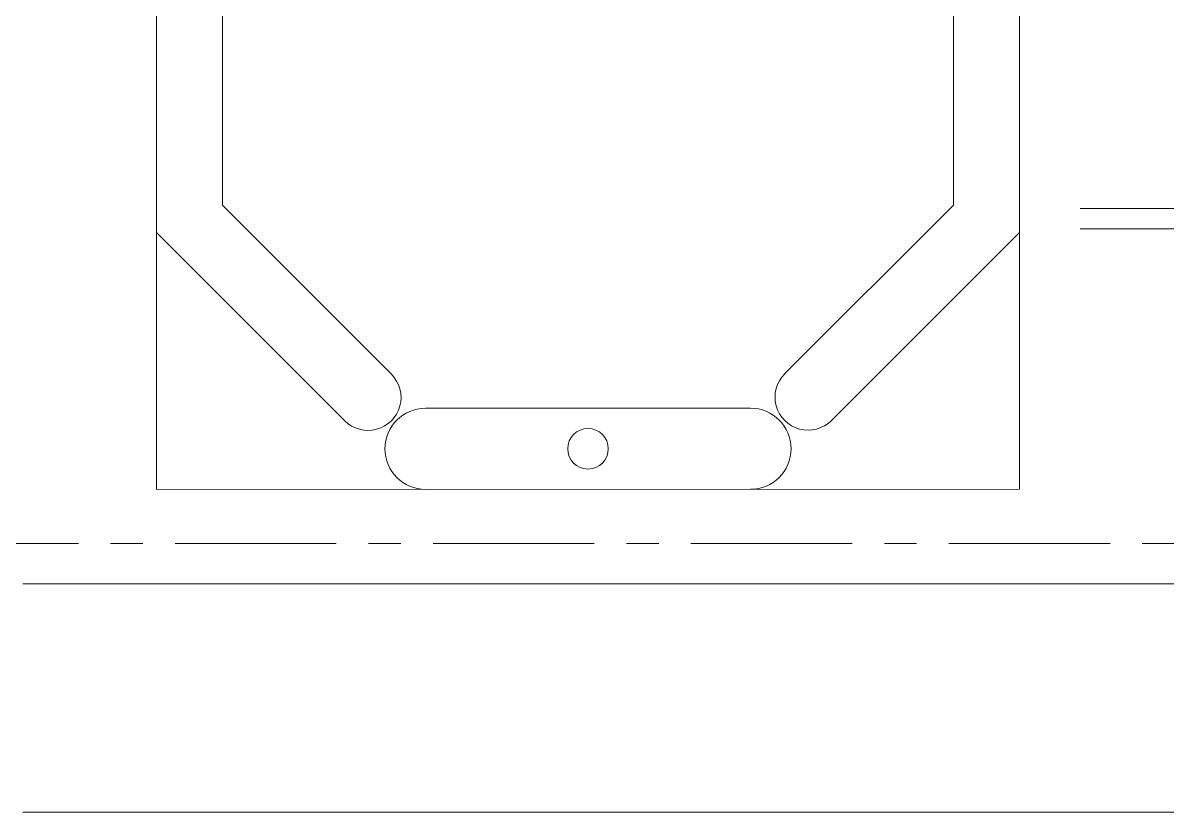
# Model space of a CAD drawing. Header units: millimetres. Extents: x 26027 to 581921, y 7230 to 233891.
# Drawn here: x 513387 to 514514, y 185830 to 186608 of the extents above; entities that cross this region are included whole.
import ezdxf

# ---------------------------------------------------------------- set-up
doc = ezdxf.new("R2010")
doc.units = ezdxf.units.MM
doc.header["$LTSCALE"] = 5
doc.linetypes.add('CENTER', pattern=[50.8, 31.75, -6.35, 6.35, -6.35])
doc.layers.get('0').update_dxf_attribs({"color": 252})
doc.layers.add('axes', color=252, linetype='Continuous')
for name, color, linetype, lineweight in [('Medical Equipment and Furniture', 252, 'Continuous', 0), ('Medical Equipment and Furniture1', 252, 'Continuous', 5), ('Walls', 252, 'Continuous', 5)]:
    doc.layers.add(name, color=color, linetype=linetype, lineweight=lineweight)

# ---------------------------------------------------------------- blocks, each defined once
blk = doc.blocks.new('*X170')
at = {"color": 0}
for p, q in [((5, 3), (5, 3)), ((5, 3), (5, 3)), ((5, 3), (5, 3)), ((5, 3), (5, 3)), ((5, 3), (5, 3)), ((5, 3), (5, 3)), ((5, 3), (5, 3)), ((5, 3), (5, 3)), ((5, 3), (5, 3)), ((5, 3), (5, 3)), ((5, 3), (5, 3)), ((5, 3), (5, 3)), ((5, 3), (5, 3)), ((5, 3), (5, 3)), ((5, 3), (5, 3)), ((5, 3), (5, 3)), ((5, 3), (5, 3)), ((5, 3), (5, 3)), ((5, 3), (5, 3)), ((5, 3), (5, 3)), ((5, 3), (5, 3)), ((5, 3), (5, 3)), ((5, 3), (5, 3)), ((5, 3), (5, 3)), ((5, 3), (5, 3)), ((5, 3), (5, 3)), ((5, 3), (5, 3)), ((5, 3), (5, 3)), ((5, 3), (5, 3)), ((5, 3), (5, 3)), ((5, 3), (5, 3)), ((5, 3), (5, 3)), ((5, 3), (5, 3)), ((5, 3), (5, 3)), ((5, 3), (5, 3)), ((5, 3), (5, 3)), ((5, 3), (5, 3)), ((5, 3), (5, 3)), ((5, 3), (5, 3)), ((5, 3), (5, 3)), ((5, 3), (5, 3)), ((5, 3), (5, 3)), ((5, 3), (5, 3)), ((5, 3), (5, 3)), ((5, 3), (5, 3)), ((5, 3), (5, 3)), ((5, 3), (5, 3)), ((5, 3), (5, 3)), ((5, 3), (5, 3)), ((5, 3), (5, 3)), ((5, 3), (5, 3)), ((5, 3), (5, 3)), ((5, 3), (5, 3)), ((5, 3), (5, 3)), ((5, 3), (5, 3)), ((5, 3), (5, 3)), ((5, 3), (5, 3)), ((5, 3), (5, 3)), ((5, 3), (5, 3)), ((5, 3), (5, 3)), ((5, 3), (5, 3)), ((5, 3), (5, 3)), ((5, 3), (5, 3)), ((5, 3), (5, 3)), ((5, 3), (5, 3)), ((5, 3), (5, 3)), ((6, 3), (5, 3)), ((5, 3), (5, 3)), ((6, 3), (5, 3)), ((5, 3), (5, 3)), ((6, 3), (5, 3)), ((5, 3), (5, 3)), ((6, 3), (5, 3)), ((5, 3), (5, 3)), ((5, 3), (5, 3)), ((5, 3), (5, 3)), ((5, 3), (5, 3)), ((5, 3), (5, 3)), ((5, 3), (5, 3)), ((5, 3), (5, 3)), ((5, 3), (5, 3)), ((5, 3), (5, 3)), ((5, 3), (5, 3)), ((5, 3), (5, 3)), ((5, 3), (5, 3)), ((5, 3), (5, 3)), ((5, 3), (5, 3)), ((5, 3), (5, 3)), ((5, 3), (5, 3)), ((5, 3), (5, 3)), ((5, 3), (5, 3)), ((5, 3), (5, 3)), ((5, 3), (5, 3)), ((5, 3), (5, 3)), ((5, 3), (5, 3)), ((5, 3), (5, 3)), ((6, 3), (6, 3)), ((6, 3), (6, 3)), ((6, 3), (6, 3)), ((6, 3), (6, 3)), ((6, 3), (6, 3)), ((6, 3), (6, 3)), ((6, 3), (6, 3)), ((6, 3), (6, 3)), ((6, 3), (6, 3)), ((6, 3), (6, 3)), ((6, 3), (6, 3)), ((6, 3), (6, 3)), ((6, 3), (6, 3)), ((6, 3), (6, 3)), ((6, 3), (6, 3)), ((6, 3), (6, 3)), ((6, 3), (6, 3)), ((6, 3), (6, 3)), ((6, 3), (6, 3)), ((6, 3), (6, 3)), ((6, 3), (6, 3)), ((6, 3), (6, 3)), ((6, 3), (6, 3)), ((6, 3), (6, 3)), ((6, 3), (6, 3)), ((6, 3), (6, 3)), ((6, 3), (6, 3)), ((6, 3), (6, 3)), ((6, 3), (6, 3)), ((6, 3), (6, 3)), ((6, 3), (6, 3)), ((6, 3), (6, 3)), ((6, 3), (6, 3)), ((6, 3), (6, 3)), ((6, 3), (6, 3)), ((6, 3), (6, 3)), ((6, 3), (6, 3)), ((6, 3), (6, 3)), ((6, 3), (6, 3)), ((6, 3), (6, 3)), ((6, 3), (6, 3)), ((6, 3), (6, 3)), ((6, 3), (6, 3)), ((6, 3), (6, 3)), ((6, 3), (6, 3)), ((6, 3), (6, 3)), ((6, 3), (6, 3)), ((6, 3), (6, 3)), ((6, 3), (6, 3)), ((6, 3), (6, 3)), ((6, 3), (6, 3)), ((6, 3), (6, 3)), ((6, 3), (6, 3)), ((6, 3), (6, 3)), ((6, 3), (6, 3)), ((6, 3), (6, 3)), ((6, 3), (6, 3)), ((6, 3), (6, 3)), ((6, 3), (6, 3)), ((6, 3), (6, 3)), ((6, 3), (6, 3)), ((6, 3), (6, 3)), ((6, 3), (6, 3)), ((6, 3), (6, 3)), ((6, 3), (6, 3)), ((6, 3), (6, 3)), ((6, 3), (6, 3)), ((6, 3), (6, 3)), ((6, 3), (6, 3)), ((6, 3), (6, 3)), ((6, 3), (6, 3)), ((6, 3), (6, 3)), ((6, 3), (6, 3)), ((6, 3), (6, 3)), ((6, 3), (6, 3)), ((6, 3), (6, 3)), ((6, 3), (6, 3)), ((6, 3), (6, 3)), ((6, 3), (6, 3)), ((6, 3), (6, 3)), ((6, 3), (6, 3)), ((6, 3), (6, 3)), ((6, 3), (6, 3)), ((6, 3), (6, 3)), ((6, 3), (6, 3)), ((6, 3), (6, 3)), ((6, 3), (6, 3)), ((6, 3), (6, 3)), ((6, 3), (6, 3)), ((6, 3), (6, 3)), ((6, 3), (6, 3)), ((6, 3), (6, 3)), ((6, 3), (6, 3)), ((6, 3), (6, 3)), ((6, 3), (6, 3)), ((6, 3), (6, 3)), ((6, 3), (6, 3)), ((6, 3), (6, 3)), ((6, 3), (6, 3)), ((6, 3), (6, 3)), ((6, 3), (6, 3)), ((6, 3), (6, 3)), ((6, 3), (6, 3)), ((6, 3), (6, 3)), ((6, 3), (6, 3)), ((6, 3), (6, 3)), ((6, 3), (6, 3)), ((6, 3), (6, 3)), ((6, 3), (6, 3)), ((6, 3), (6, 3)), ((6, 3), (6, 3)), ((6, 3), (6, 3)), ((6, 3), (6, 3)), ((6, 3), (6, 3)), ((6, 3), (6, 3)), ((6, 3), (6, 3)), ((6, 3), (6, 3)), ((6, 3), (6, 3)), ((6, 3), (6, 3)), ((6, 3), (6, 3)), ((6, 3), (6, 3)), ((6, 3), (6, 3)), ((6, 3), (6, 3)), ((6, 3), (6, 3)), ((6, 3), (6, 3)), ((6, 3), (6, 3)), ((6, 3), (6, 3)), ((6, 3), (6, 3)), ((6, 3), (6, 3)), ((6, 3), (6, 3)), ((6, 3), (6, 3)), ((6, 3), (6, 3)), ((6, 3), (6, 3)), ((6, 3), (6, 3)), ((6, 3), (6, 3)), ((6, 3), (6, 3)), ((6, 3), (6, 3)), ((6, 3), (6, 3)), ((6, 3), (6, 3)), ((6, 3), (6, 3)), ((6, 3), (6, 3)), ((6, 3), (6, 3)), ((6, 3), (6, 3)), ((6, 3), (6, 3)), ((6, 3), (6, 3)), ((6, 3), (6, 3)), ((6, 3), (6, 3)), ((6, 3), (6, 3)), ((6, 3), (6, 3)), ((6, 3), (6, 3)), ((6, 3), (6, 3)), ((6, 3), (6, 3)), ((6, 3), (6, 3)), ((6, 3), (6, 3)), ((6, 3), (6, 3)), ((6, 3), (6, 3)), ((6, 3), (6, 3)), ((6, 3), (6, 3)), ((6, 3), (6, 3)), ((6, 3), (6, 3)), ((6, 3), (6, 3)), ((6, 3), (6, 3)), ((6, 3), (6, 3)), ((6, 3), (6, 3)), ((6, 3), (6, 3)), ((6, 3), (6, 3)), ((6, 3), (6, 3)), ((6, 3), (6, 3)), ((6, 3), (6, 3)), ((6, 3), (6, 3)), ((6, 3), (6, 3)), ((6, 3), (6, 3)), ((6, 3), (6, 3)), ((6, 3), (6, 3)), ((6, 3), (6, 3)), ((6, 3), (6, 3)), ((6, 3), (6, 3)), ((6, 3), (6, 3)), ((6, 3), (6, 3)), ((6, 3), (6, 3)), ((6, 3), (6, 3)), ((6, 3), (6, 3)), ((6, 3), (6, 3)), ((6, 3), (6, 3)), ((6, 3), (6, 3)), ((6, 3), (6, 3)), ((6, 3), (6, 3)), ((6, 3), (6, 3)), ((6, 3), (6, 3)), ((6, 3), (6, 3)), ((6, 3), (6, 3)), ((6, 3), (6, 3)), ((6, 3), (6, 3)), ((6, 3), (6, 3)), ((6, 3), (6, 3)), ((6, 3), (6, 3)), ((6, 3), (6, 3)), ((6, 3), (6, 3)), ((6, 3), (6, 3)), ((6, 3), (6, 3)), ((6, 3), (6, 3)), ((6, 3), (6, 3)), ((6, 3), (6, 3)), ((6, 3), (6, 3)), ((6, 3), (5, 3)), ((6, 3), (5, 3)), ((6, 3), (5, 3)), ((6, 3), (5, 3)), ((6, 3), (5, 3)), ((6, 3), (6, 3)), ((6, 3), (6, 3)), ((6, 3), (6, 3)), ((6, 3), (6, 3)), ((6, 3), (6, 3)), ((6, 3), (6, 3)), ((6, 3), (6, 3)), ((6, 3), (6, 3)), ((6, 3), (6, 3)), ((6, 3), (6, 3)), ((6, 3), (6, 3)), ((6, 3), (6, 3)), ((6, 3), (6, 3)), ((6, 3), (6, 3)), ((6, 3), (6, 3)), ((6, 3), (6, 3)), ((6, 3), (6, 3)), ((6, 3), (6, 3)), ((6, 3), (6, 3)), ((6, 3), (6, 3)), ((6, 3), (6, 3)), ((6, 3), (6, 3)), ((6, 3), (6, 3)), ((6, 3), (6, 3)), ((6, 3), (6, 3)), ((6, 3), (6, 3)), ((6, 3), (6, 3)), ((6, 3), (6, 3)), ((6, 3), (6, 3)), ((6, 3), (6, 3)), ((6, 3), (6, 3)), ((6, 3), (6, 3)), ((6, 3), (6, 3)), ((6, 3), (6, 3)), ((6, 3), (6, 3)), ((6, 3), (6, 3)), ((6, 3), (6, 3)), ((6, 3), (6, 3)), ((6, 3), (6, 3)), ((6, 3), (6, 3)), ((6, 3), (6, 3)), ((6, 3), (6, 3)), ((6, 3), (6, 3)), ((6, 3), (6, 3)), ((6, 3), (6, 3)), ((6, 3), (6, 3)), ((6, 3), (6, 3)), ((6, 3), (6, 3)), ((6, 3), (6, 3)), ((6, 3), (6, 3)), ((6, 3), (6, 3)), ((6, 3), (6, 3)), ((6, 3), (6, 3)), ((6, 3), (6, 3)), ((6, 3), (6, 3)), ((6, 3), (6, 3)), ((6, 3), (6, 3)), ((6, 3), (6, 3)), ((6, 3), (6, 3)), ((6, 3), (6, 3)), ((6, 3), (6, 3)), ((6, 3), (6, 3)), ((6, 3), (6, 3)), ((6, 3), (6, 3)), ((6, 3), (6, 3)), ((6, 3), (6, 3)), ((6, 3), (6, 3)), ((6, 3), (6, 3)), ((6, 3), (6, 3)), ((6, 3), (6, 3)), ((6, 3), (6, 3)), ((6, 3), (6, 3)), ((6, 3), (6, 3)), ((6, 3), (6, 3)), ((6, 3), (6, 3)), ((6, 3), (6, 3)), ((6, 3), (6, 3)), ((6, 3), (6, 3)), ((6, 3), (6, 3)), ((6, 3), (6, 3)), ((6, 3), (6, 3)), ((6, 3), (6, 3)), ((6, 3), (6, 3)), ((6, 3), (6, 3)), ((6, 3), (6, 3)), ((6, 3), (6, 3)), ((6, 3), (6, 3)), ((6, 3), (6, 3)), ((6, 3), (6, 3)), ((6, 3), (6, 3)), ((6, 3), (6, 3)), ((6, 3), (6, 3)), ((6, 3), (6, 3)), ((6, 3), (6, 3)), ((6, 3), (6, 3)), ((6, 3), (6, 3)), ((6, 3), (6, 3)), ((6, 3), (6, 3)), ((6, 3), (6, 3)), ((6, 3), (6, 3)), ((6, 3), (6, 3)), ((6, 3), (6, 3)), ((6, 3), (6, 3)), ((6, 3), (6, 3)), ((6, 3), (6, 3)), ((6, 3), (6, 3)), ((6, 3), (6, 3)), ((6, 3), (6, 3)), ((6, 3), (6, 3)), ((6, 3), (6, 3)), ((6, 3), (6, 3)), ((6, 3), (6, 3)), ((6, 3), (6, 3)), ((6, 3), (6, 3)), ((6, 3), (6, 3)), ((6, 3), (6, 3)), ((6, 3), (6, 3)), ((6, 3), (6, 3)), ((6, 3), (6, 3)), ((6, 3), (6, 3)), ((6, 3), (6, 3)), ((6, 3), (6, 3)), ((6, 3), (6, 3)), ((6, 3), (6, 3)), ((6, 3), (6, 3)), ((6, 3), (6, 3)), ((6, 3), (6, 3)), ((6, 3), (6, 3)), ((6, 3), (6, 3)), ((6, 3), (6, 3)), ((6, 3), (6, 3)), ((6, 3), (6, 3)), ((6, 3), (6, 3)), ((6, 3), (6, 3)), ((6, 3), (6, 3)), ((6, 3), (6, 3)), ((6, 3), (6, 3)), ((6, 3), (6, 3)), ((6, 3), (6, 3)), ((6, 3), (6, 3)), ((6, 3), (6, 3)), ((6, 3), (6, 3)), ((6, 3), (6, 3)), ((6, 3), (6, 3)), ((6, 3), (6, 3)), ((6, 3), (6, 3)), ((6, 3), (6, 3)), ((6, 3), (6, 3)), ((6, 3), (6, 3)), ((6, 3), (6, 3)), ((6, 3), (6, 3)), ((6, 3), (6, 3)), ((6, 3), (6, 3)), ((6, 3), (6, 3)), ((6, 3), (6, 3)), ((6, 3), (6, 3)), ((6, 3), (6, 3)), ((6, 3), (6, 3)), ((6, 3), (6, 3)), ((6, 3), (6, 3)), ((6, 3), (6, 3)), ((6, 3), (6, 3)), ((6, 3), (6, 3)), ((6, 3), (6, 3)), ((6, 3), (6, 3)), ((6, 3), (6, 3)), ((6, 3), (6, 3)), ((6, 3), (6, 3)), ((6, 3), (6, 3)), ((6, 3), (6, 3)), ((6, 3), (6, 3)), ((6, 3), (6, 3)), ((6, 3), (6, 3)), ((6, 3), (6, 3)), ((6, 3), (6, 3)), ((6, 3), (6, 3)), ((6, 3), (6, 3)), ((6, 3), (6, 3)), ((6, 3), (6, 3)), ((6, 3), (6, 3)), ((6, 3), (6, 3)), ((6, 3), (6, 3)), ((6, 3), (6, 3)), ((6, 3), (6, 3)), ((6, 3), (6, 3)), ((6, 3), (6, 3)), ((6, 3), (6, 3)), ((6, 3), (6, 3)), ((6, 3), (6, 3)), ((6, 3), (6, 3)), ((6, 3), (6, 3)), ((6, 3), (6, 3)), ((6, 3), (6, 3)), ((6, 3), (6, 3)), ((6, 3), (6, 3)), ((6, 3), (6, 3)), ((6, 3), (6, 3)), ((6, 3), (6, 3)), ((6, 3), (6, 3)), ((6, 3), (6, 3)), ((6, 3), (6, 3)), ((6, 3), (6, 3)), ((6, 3), (6, 3)), ((6, 3), (6, 3)), ((6, 3), (6, 3)), ((6, 3), (6, 3)), ((6, 3), (6, 3)), ((6, 3), (6, 3)), ((6, 3), (6, 3)), ((6, 3), (6, 3)), ((6, 3), (6, 3)), ((6, 3), (6, 3)), ((6, 3), (6, 3)), ((6, 3), (6, 3)), ((6, 3), (6, 3)), ((6, 3), (6, 3)), ((6, 3), (6, 3)), ((6, 3), (6, 3)), ((6, 3), (6, 3)), ((6, 3), (6, 3)), ((6, 3), (6, 3)), ((6, 3), (6, 3)), ((6, 3), (6, 3)), ((6, 3), (6, 3)), ((6, 3), (6, 3)), ((6, 3), (6, 3)), ((6, 3), (6, 3)), ((6, 3), (6, 3)), ((6, 3), (6, 3)), ((6, 3), (6, 3)), ((6, 3), (6, 3)), ((6, 3), (6, 3)), ((6, 3), (6, 3)), ((6, 3), (6, 3)), ((6, 3), (6, 3)), ((6, 3), (6, 3)), ((6, 3), (6, 3)), ((6, 3), (6, 3)), ((6, 3), (6, 3)), ((6, 3), (6, 3)), ((6, 3), (6, 3)), ((6, 3), (6, 3)), ((6, 3), (6, 3)), ((6, 3), (6, 3)), ((6, 3), (6, 3)), ((6, 3), (6, 3)), ((6, 3), (6, 3)), ((6, 3), (6, 3)), ((6, 3), (6, 3)), ((6, 3), (6, 3)), ((6, 3), (6, 3)), ((6, 3), (6, 3)), ((6, 3), (6, 3)), ((6, 3), (6, 3)), ((6, 3), (6, 3)), ((6, 3), (6, 3)), ((6, 3), (6, 3)), ((6, 3), (6, 3)), ((6, 3), (6, 3)), ((6, 3), (6, 3)), ((6, 3), (6, 3)), ((6, 3), (6, 3)), ((6, 3), (6, 3)), ((6, 3), (6, 3)), ((6, 3), (6, 3)), ((6, 3), (6, 3)), ((6, 3), (6, 3)), ((6, 3), (6, 3)), ((6, 3), (6, 3)), ((6, 3), (6, 3)), ((6, 3), (6, 3)), ((6, 3), (6, 3)), ((6, 3), (6, 3)), ((6, 3), (6, 3)), ((6, 3), (6, 3)), ((6, 3), (6, 3)), ((6, 3), (6, 3)), ((6, 3), (6, 3)), ((6, 3), (6, 3)), ((6, 3), (6, 3)), ((6, 3), (6, 3)), ((6, 3), (6, 3)), ((6, 3), (6, 3)), ((6, 3), (6, 3)), ((6, 3), (6, 3)), ((6, 3), (6, 3)), ((6, 3), (6, 3)), ((6, 3), (6, 3)), ((6, 3), (6, 3)), ((6, 3), (6, 3)), ((6, 3), (6, 3)), ((6, 3), (6, 3)), ((6, 3), (6, 3)), ((6, 3), (6, 3)), ((6, 3), (6, 3)), ((6, 3), (6, 3)), ((6, 3), (6, 3)), ((6, 3), (6, 3)), ((6, 3), (6, 3)), ((6, 3), (6, 3)), ((6, 3), (6, 3)), ((6, 3), (6, 3)), ((6, 3), (6, 3)), ((6, 3), (6, 3)), ((6, 3), (6, 3)), ((6, 3), (6, 3)), ((6, 3), (6, 3)), ((6, 3), (6, 3)), ((6, 3), (6, 3)), ((6, 3), (6, 3)), ((6, 3), (6, 3)), ((6, 3), (6, 3)), ((6, 3), (6, 3)), ((6, 3), (6, 3)), ((6, 3), (6, 3)), ((6, 3), (6, 3)), ((6, 3), (6, 3))]:
    blk.add_line(p, q, dxfattribs=at)
blk = doc.blocks.new('*X171')
at = {"color": 0}
for p, q in [((13, 1), (13, 1)), ((13, 1), (13, 1)), ((13, 1), (13, 1)), ((13, 1), (13, 1)), ((13, 1), (13, 1)), ((13, 1), (13, 1)), ((13, 1), (13, 1)), ((13, 1), (13, 1)), ((13, 1), (13, 1)), ((13, 1), (13, 1)), ((13, 1), (13, 1)), ((13, 1), (13, 1)), ((13, 1), (13, 1)), ((13, 1), (13, 1)), ((13, 1), (13, 1)), ((13, 1), (14, 1)), ((13, 1), (14, 1)), ((13, 1), (14, 1)), ((13, 1), (13, 1)), ((13, 1), (13, 1)), ((13, 1), (13, 1)), ((13, 1), (13, 1)), ((13, 1), (13, 1)), ((13, 1), (13, 1)), ((13, 1), (13, 1)), ((13, 1), (13, 1)), ((13, 1), (13, 1)), ((13, 1), (13, 1)), ((13, 1), (13, 1)), ((13, 1), (13, 1)), ((13, 1), (13, 1)), ((13, 1), (13, 1)), ((13, 1), (13, 1)), ((13, 1), (13, 1)), ((13, 1), (13, 1)), ((13, 1), (13, 1)), ((13, 1), (13, 1)), ((13, 1), (13, 1)), ((13, 1), (13, 1)), ((13, 1), (13, 1)), ((13, 1), (13, 1)), ((13, 1), (13, 1)), ((13, 1), (13, 1)), ((13, 1), (13, 1)), ((13, 1), (13, 1)), ((13, 1), (13, 1)), ((13, 1), (13, 1)), ((13, 1), (13, 1)), ((13, 1), (13, 1)), ((13, 1), (13, 1)), ((13, 1), (13, 1)), ((13, 1), (13, 1)), ((13, 1), (13, 1)), ((13, 1), (13, 1)), ((13, 1), (13, 1)), ((13, 1), (13, 1)), ((13, 1), (13, 1)), ((13, 1), (13, 1)), ((13, 1), (13, 1)), ((13, 1), (13, 1)), ((13, 1), (13, 1)), ((13, 1), (13, 1)), ((13, 1), (13, 1)), ((13, 1), (13, 1)), ((13, 1), (13, 1)), ((13, 1), (13, 1)), ((13, 1), (13, 1)), ((13, 1), (13, 1)), ((13, 1), (13, 1)), ((13, 1), (13, 1)), ((13, 1), (13, 1)), ((13, 1), (13, 1)), ((13, 1), (13, 1)), ((13, 1), (13, 1)), ((13, 1), (13, 1)), ((13, 1), (13, 1)), ((13, 1), (13, 1)), ((13, 1), (13, 1)), ((13, 1), (13, 1)), ((13, 1), (13, 1)), ((13, 1), (13, 1)), ((13, 1), (13, 1)), ((13, 1), (13, 1)), ((13, 1), (13, 1)), ((13, 1), (13, 1)), ((13, 1), (13, 1)), ((13, 1), (13, 1)), ((13, 1), (13, 1)), ((13, 1), (13, 1)), ((13, 1), (13, 1)), ((13, 1), (13, 1)), ((13, 1), (13, 1)), ((13, 1), (13, 1)), ((13, 1), (13, 1)), ((13, 1), (13, 1)), ((13, 1), (13, 1)), ((13, 1), (13, 1)), ((13, 1), (13, 1)), ((13, 1), (13, 1)), ((13, 1), (13, 1)), ((13, 1), (13, 1)), ((13, 1), (13, 1)), ((13, 1), (13, 1)), ((13, 1), (13, 1)), ((13, 1), (13, 1)), ((13, 1), (13, 1)), ((13, 1), (13, 1)), ((13, 1), (13, 1)), ((13, 1), (13, 1)), ((13, 1), (13, 1)), ((13, 1), (13, 1)), ((13, 1), (13, 1)), ((13, 1), (13, 1)), ((13, 1), (13, 1)), ((13, 1), (13, 1)), ((13, 1), (13, 1)), ((13, 1), (13, 1)), ((13, 1), (13, 1)), ((13, 1), (13, 1)), ((13, 1), (13, 1)), ((13, 1), (13, 1)), ((13, 1), (13, 1)), ((13, 1), (13, 1)), ((13, 1), (14, 1)), ((13, 0), (13, 0)), ((13, 0), (13, 0)), ((13, 0), (13, 0)), ((13, 0), (13, 0)), ((13, 0), (13, 0)), ((13, 0), (13, 0)), ((13, 0), (13, 0)), ((13, 0), (13, 0)), ((13, 0), (13, 0)), ((13, 0), (13, 0)), ((13, 0), (13, 0)), ((13, 0), (13, 0)), ((13, 0), (13, 0)), ((13, 0), (13, 0)), ((13, 0), (13, 0)), ((13, 0), (13, 0)), ((13, 0), (13, 0)), ((13, 0), (13, 0)), ((13, 0), (13, 0)), ((13, 0), (13, 0)), ((13, 0), (13, 0)), ((13, 0), (13, 0)), ((13, 0), (13, 0)), ((13, 0), (13, 0)), ((13, 0), (13, 0)), ((13, 0), (13, 0)), ((13, 0), (13, 0)), ((13, 0), (13, 0)), ((13, 0), (13, 0)), ((13, 0), (13, 0)), ((13, 0), (13, 0)), ((13, 0), (13, 0)), ((13, 0), (13, 0)), ((13, 0), (13, 0)), ((13, 0), (13, 0)), ((13, 0), (13, 0)), ((13, 0), (13, 0)), ((13, 0), (13, 0)), ((13, 0), (13, 0)), ((13, 0), (13, 0)), ((13, 0), (13, 0)), ((13, 0), (13, 0)), ((13, 0), (13, 0)), ((13, 0), (13, 0)), ((13, 0), (13, 0)), ((13, 0), (13, 0)), ((13, 0), (13, 0)), ((13, 0), (13, 0)), ((13, 0), (14, 0)), ((13, 0), (14, 0)), ((13, 0), (13, 0)), ((13, 0), (14, 0)), ((14, 1), (14, 1)), ((14, 1), (14, 1)), ((14, 1), (14, 1)), ((14, 1), (14, 1)), ((14, 1), (14, 1)), ((14, 1), (14, 1)), ((14, 1), (14, 1)), ((14, 1), (14, 1)), ((14, 1), (14, 1)), ((14, 1), (14, 1)), ((14, 1), (14, 1)), ((14, 1), (14, 1)), ((14, 1), (14, 1)), ((14, 1), (14, 1)), ((14, 1), (14, 1)), ((14, 1), (14, 1)), ((14, 1), (14, 1)), ((14, 1), (14, 1)), ((14, 1), (14, 1)), ((14, 1), (14, 1)), ((14, 1), (14, 1)), ((14, 1), (14, 1)), ((14, 1), (14, 1)), ((14, 1), (14, 1)), ((14, 1), (14, 1)), ((14, 1), (14, 1)), ((14, 1), (14, 1)), ((14, 1), (14, 1)), ((14, 1), (14, 1)), ((14, 1), (14, 1)), ((14, 1), (14, 1)), ((14, 1), (14, 1)), ((14, 1), (14, 1)), ((14, 1), (14, 1)), ((14, 1), (14, 1)), ((14, 1), (14, 1)), ((14, 1), (14, 1)), ((14, 1), (14, 1)), ((14, 1), (14, 1)), ((14, 1), (14, 1)), ((14, 1), (14, 1)), ((14, 1), (14, 1)), ((14, 1), (14, 1)), ((14, 1), (14, 1)), ((14, 1), (14, 1)), ((14, 1), (14, 1)), ((14, 1), (14, 1)), ((14, 1), (14, 1)), ((14, 1), (14, 1)), ((14, 1), (14, 1)), ((14, 1), (14, 1)), ((14, 1), (14, 1)), ((14, 1), (14, 1)), ((14, 1), (14, 1)), ((14, 1), (14, 1)), ((14, 1), (14, 1)), ((14, 1), (14, 1)), ((14, 1), (14, 1)), ((14, 1), (14, 1)), ((14, 1), (14, 1)), ((14, 1), (14, 1)), ((14, 1), (14, 1)), ((14, 1), (14, 1)), ((14, 1), (14, 1)), ((14, 1), (14, 1)), ((14, 1), (14, 1)), ((14, 1), (14, 1)), ((14, 1), (14, 1)), ((14, 1), (14, 1)), ((14, 1), (14, 1)), ((14, 1), (14, 1)), ((14, 1), (14, 1)), ((14, 1), (14, 1)), ((14, 1), (14, 1)), ((14, 1), (14, 1)), ((14, 1), (14, 1)), ((14, 1), (14, 1)), ((14, 1), (14, 1)), ((14, 1), (14, 1)), ((14, 1), (14, 1)), ((14, 1), (14, 1)), ((14, 1), (14, 1)), ((14, 1), (14, 1)), ((14, 1), (14, 1)), ((14, 1), (14, 1)), ((14, 1), (14, 1)), ((14, 1), (14, 1)), ((14, 1), (14, 1)), ((14, 1), (14, 1)), ((14, 1), (14, 1)), ((14, 1), (14, 1)), ((14, 1), (14, 1)), ((14, 1), (14, 1)), ((14, 1), (14, 1)), ((14, 0), (14, 0)), ((14, 0), (14, 0)), ((14, 0), (14, 0)), ((14, 0), (14, 0)), ((14, 0), (14, 0)), ((14, 0), (14, 0)), ((14, 0), (14, 0)), ((14, 0), (14, 0)), ((14, 0), (14, 0)), ((14, 0), (14, 0)), ((14, 0), (14, 0)), ((14, 0), (14, 0)), ((14, 0), (14, 0)), ((14, 0), (14, 0)), ((14, 0), (14, 0)), ((14, 0), (14, 0)), ((14, 0), (14, 0)), ((14, 0), (14, 0)), ((14, 0), (14, 0)), ((14, 0), (14, 0)), ((14, 0), (14, 0)), ((14, 0), (14, 0)), ((14, 0), (14, 0)), ((14, 0), (14, 0)), ((14, 0), (14, 0)), ((14, 0), (14, 0)), ((14, 0), (14, 0)), ((14, 0), (14, 0)), ((14, 0), (14, 0)), ((14, 0), (14, 0)), ((14, 0), (14, 0)), ((14, 0), (14, 0)), ((14, 0), (14, 0)), ((14, 0), (14, 0)), ((14, 0), (14, 0)), ((14, 0), (14, 0)), ((14, 0), (14, 0)), ((14, 0), (14, 0)), ((14, 0), (14, 0)), ((14, 0), (14, 0)), ((14, 0), (14, 0)), ((14, 0), (14, 0)), ((14, 0), (14, 0)), ((14, 0), (14, 0)), ((14, 0), (14, 0)), ((14, 0), (14, 0)), ((14, 0), (14, 0)), ((14, 0), (14, 0)), ((13, 0), (13, 0)), ((13, 0), (14, 0)), ((13, 0), (13, 0)), ((13, 0), (14, 0)), ((13, 0), (13, 0)), ((13, 0), (14, 0)), ((13, 0), (13, 0)), ((13, 0), (13, 0)), ((13, 0), (13, 0)), ((13, 0), (13, 0)), ((13, 0), (14, 0)), ((13, 0), (13, 0)), ((13, 0), (14, 0)), ((13, 0), (13, 0)), ((13, 0), (14, 0)), ((13, 0), (13, 0)), ((13, 0), (14, 0)), ((13, 0), (13, 0)), ((13, 0), (14, 0)), ((13, 0), (13, 0)), ((13, 0), (14, 0)), ((13, 0), (13, 0)), ((13, 0), (14, 0)), ((13, 0), (13, 0)), ((13, 0), (13, 0)), ((13, 0), (13, 0)), ((13, 0), (14, 0)), ((13, 0), (13, 0)), ((13, 0), (14, 0)), ((13, 0), (13, 0)), ((13, 0), (14, 0)), ((13, 0), (13, 0)), ((13, 0), (14, 0)), ((13, 0), (13, 0)), ((13, 0), (13, 0)), ((13, 0), (13, 0)), ((13, 0), (13, 0)), ((13, 0), (13, 0)), ((13, 0), (13, 0)), ((13, 0), (13, 0)), ((13, 0), (13, 0)), ((13, 0), (13, 0)), ((13, 0), (13, 0)), ((13, 0), (13, 0)), ((13, 0), (13, 0)), ((13, 0), (13, 0)), ((13, 0), (13, 0)), ((13, 0), (13, 0)), ((13, 0), (13, 0)), ((13, 0), (13, 0)), ((13, 0), (13, 0)), ((13, 0), (13, 0)), ((13, 0), (13, 0)), ((13, 0), (13, 0)), ((13, 0), (13, 0)), ((13, 0), (13, 0)), ((13, 0), (13, 0)), ((13, 0), (13, 0)), ((13, 0), (13, 0)), ((13, 0), (13, 0)), ((13, 0), (13, 0)), ((13, 0), (13, 0)), ((13, 0), (13, 0)), ((13, 0), (13, 0)), ((13, -1), (13, -1)), ((13, -1), (13, -1)), ((13, -1), (13, -1)), ((13, -1), (13, -1)), ((13, -1), (13, -1)), ((13, -1), (14, -1)), ((13, -1), (13, -1)), ((14, 0), (14, 0)), ((14, 0), (14, 0)), ((14, 0), (14, 0)), ((14, 0), (14, 0)), ((14, 0), (14, 0)), ((14, 0), (14, 0)), ((14, 0), (14, 0)), ((14, 0), (14, 0)), ((14, 0), (14, 0)), ((14, 0), (14, 0)), ((14, 0), (14, 0)), ((14, 0), (14, 0)), ((14, 0), (14, 0)), ((14, 0), (14, 0)), ((14, 0), (14, 0)), ((13, 0), (14, 0)), ((14, 0), (14, 0)), ((14, 0), (14, 0)), ((14, 0), (14, 0)), ((14, 0), (14, 0)), ((14, 0), (14, 0)), ((14, 0), (14, 0)), ((14, 0), (14, 0)), ((14, 0), (14, 0)), ((14, 0), (14, 0)), ((14, 0), (14, 0)), ((14, 0), (14, 0)), ((14, 0), (14, 0)), ((14, 0), (14, 0)), ((14, 0), (14, 0)), ((14, 0), (14, 0)), ((14, 0), (14, 0)), ((14, 0), (14, 0)), ((14, 0), (14, 0)), ((14, 0), (14, 0)), ((14, 0), (14, 0)), ((14, 0), (14, 0)), ((14, 0), (14, 0)), ((14, 0), (14, 0)), ((14, 0), (14, 0)), ((14, 0), (14, 0)), ((14, 0), (14, 0)), ((14, 0), (14, 0)), ((14, 0), (14, 0)), ((14, 0), (14, 0)), ((14, 0), (14, 0)), ((14, 0), (14, 0)), ((14, 0), (14, 0)), ((14, 0), (14, 0)), ((14, 0), (14, 0)), ((14, -1), (14, -1)), ((14, -1), (14, -1)), ((14, -1), (14, -1)), ((14, -1), (14, -1)), ((14, -1), (14, -1))]:
    blk.add_line(p, q, dxfattribs=at)
blk = doc.blocks.new('HF16786E-P')
at = {"layer": 'Medical Equipment and Furniture1'}
for p, q in [((0, 0.425), (-2.14, 0.425)), ((-0.2531, 0.425), (-0.0678, 0.2397)), ((0, -0.425), (0, 0.425)), ((-0.28, 0.36), (-1.86, 0.36)), ((-0.28, 0.36), (-0.1137, 0.1937)), ((-0.08, -0.16), (-0.08, 0.16)), ((-0.1136, -0.1936), (-0.28, -0.36)), ((-0.0676, -0.2396), (-0.2531, -0.425)), ((-1.86, -0.36), (-0.28, -0.36)), ((-2.14, -0.425), (0, -0.425))]:
    blk.add_line(p, q, dxfattribs=at)
for points in [[(0, 0.425), (0, 0.425), (0, 0.425), (0, 0.425), (0, 0.425), (0, 0.425), (0, 0.425), (0, 0.425), (0, 0.425), (0, 0.425), (0, 0.425), (0, 0.425), (0, 0.425), (0, 0.425), (0, 0.425), (0, 0.425), (0, 0.425), (0, 0.425), (0, 0.425), (0, 0.425), (0, 0.425), (0, 0.425), (0, 0.425), (0, 0.425), (0, 0.425), (0, 0.425), (0, 0.425), (0, 0.425), (0, 0.425), (0, 0.425), (0, 0.425), (0, 0.425), (0, 0.425), (0, 0.425), (0, 0.425), (0, 0.425), (0, 0.425), (0, 0.425), (0, 0.425), (0, 0.425), (0, 0.425), (0, 0.425), (0, 0.425), (0, 0.425), (0, 0.425), (0, 0.425), (0, 0.425), (0, 0.425), (0, 0.425), (0, 0.425), (0, 0.425), (0, 0.425), (0, 0.425), (0, 0.425), (0, 0.425), (0, 0.425), (0, 0.425), (0, 0.425), (0, 0.425), (0, 0.425), (0, 0.425), (0, 0.425), (0, 0.425), (0, 0.425), (0, 0.425), (0, 0.425), (0, 0.425), (0, 0.425), (0, 0.425), (0, 0.425), (0, 0.425), (0, 0.425), (0, 0.425), (0, 0.425), (0, 0.425), (0, 0.425), (0, 0.425), (0, 0.425), (0, 0.425), (0, 0.425), (0, 0.425), (0, 0.425), (0, 0.425), (0, 0.425), (0, 0.425), (0, 0.425), (0, 0.425), (0, 0.425), (0, 0.425), (0, 0.425), (0, 0.425), (0, 0.425), (0, 0.425), (0, 0.425), (0, 0.425), (0, 0.425), (0, 0.425), (0, 0.425), (0, 0.425), (0, 0.425), (0, 0.425), (0, 0.425), (0, 0.425), (0, 0.425), (0, 0.425), (0, 0.425), (0, 0.425), (0, 0.425), (0, 0.425), (0, 0.425), (0, 0.425), (0, 0.425), (0, 0.425), (0, 0.425), (0, 0.425), (0, 0.425), (0, 0.425), (0, 0.425), (0, 0.425), (0, 0.425), (0, 0.425), (0, 0.425), (0, 0.425), (0, 0.425), (0, 0.425), (0, 0.425), (0, 0.425), (0, 0.425), (0, 0.425), (0, 0.425), (0, 0.425), (0, 0.425), (0, 0.425), (0, 0.425), (0, 0.425), (0, 0.425), (0, 0.425), (0, 0.425), (0, 0.425), (0, 0.425), (0, 0.425), (0, 0.425), (0, 0.425), (0, 0.425), (0, 0.425), (0, 0.425), (0, 0.425), (0, 0.425), (0, 0.425), (0, 0.425), (0, 0.425), (0, 0.425), (0, 0.425), (0, 0.425), (0, 0.425), (0, 0.425), (0, 0.425), (0, 0.425), (0, 0.425), (0, 0.425), (0, 0.425), (0, 0.425), (0, 0.425), (0, 0.425), (0, 0.425), (0, 0.425), (0, 0.425), (0, 0.425), (0, 0.425), (0, 0.425), (0, 0.425), (0, 0.425), (0, 0.425), (0, 0.425), (0, 0.425), (0, 0.425), (0, 0.425), (0, 0.425), (0, 0.425), (0, 0.425), (0, 0.425), (0, 0.425), (0, 0.425), (0, 0.425), (0, 0.425), (0, 0.425), (0, 0.425), (0, 0.425), (0, 0.425), (0, 0.425), (0, 0.425), (0, 0.425), (0, 0.425), (0, 0.425), (0, 0.425), (0, 0.425), (0, 0.425), (0, 0.425), (0, 0.425), (0, 0.425), (0, 0.425), (0, 0.425), (0, 0.425), (0, 0.425), (0, 0.425), (0, 0.425), (0, 0.425), (0, 0.425), (0, 0.425), (0, 0.425), (0, 0.425), (0, 0.425), (0, 0.425), (0, 0.425), (0, 0.425), (0, 0.425), (0, 0.425), (0, 0.425), (0, 0.425)], [(0, 0.425), (0, 0.425), (0, 0.425), (0, 0.425), (0, 0.425), (0, 0.425), (0, 0.425), (0, 0.425), (0, 0.425), (0, 0.425), (0, 0.425), (0, 0.425), (0, 0.425), (0, 0.425), (0, 0.425), (0, 0.425), (0, 0.425), (0, 0.425), (0, 0.425), (0, 0.425), (0, 0.425), (0, 0.425), (0, 0.425), (0, 0.425), (0, 0.425), (0, 0.425), (0, 0.425), (0, 0.425), (0, 0.425), (0, 0.425), (0, 0.425), (0, 0.425), (0, 0.425), (0, 0.425), (0, 0.425), (0, 0.425), (0, 0.425), (0, 0.425), (0, 0.425), (0, 0.425), (0, 0.425), (0, 0.425), (0, 0.425), (0, 0.425), (0, 0.425), (0, 0.425), (0, 0.425), (0, 0.425), (0, 0.425), (0, 0.425), (0, 0.425), (0, 0.425), (0, 0.425), (0, 0.425), (0, 0.425), (0, 0.425), (0, 0.425), (0, 0.425), (0, 0.425), (0, 0.425), (0, 0.425), (0, 0.425), (0, 0.425), (0, 0.425), (0, 0.425), (0, 0.425), (0, 0.425), (0, 0.425), (0, 0.425), (0, 0.425), (0, 0.425), (0, 0.425), (0, 0.425), (0, 0.425), (0, 0.425), (0, 0.425), (0, 0.425), (0, 0.425), (0, 0.425), (0, 0.425), (0, 0.425), (0, 0.425), (0, 0.425), (0, 0.425), (0, 0.425), (0, 0.425), (0, 0.425), (0, 0.425), (0, 0.425), (0, 0.425), (0, 0.425), (0, 0.425), (0, 0.425), (0, 0.425), (0, 0.425), (0, 0.425), (0, 0.425), (0, 0.425), (0, 0.425), (0, 0.425), (0, 0.425), (0, 0.425), (0, 0.425), (0, 0.425), (0, 0.425), (0, 0.425), (0, 0.425), (0, 0.425), (0, 0.425), (0, 0.425), (0, 0.425), (0, 0.425), (0, 0.425), (0, 0.425), (0, 0.425), (0, 0.425), (0, 0.425), (0, 0.425), (0, 0.425), (0, 0.425), (0, 0.425), (0, 0.425), (0, 0.425), (0, 0.425), (0, 0.425), (0, 0.425), (0, 0.425), (0, 0.425), (0, 0.425), (0, 0.425), (0, 0.425), (0, 0.425), (0, 0.425), (0, 0.425), (0, 0.425), (0, 0.425), (0, 0.425), (0, 0.425), (0, 0.425), (0, 0.425), (0, 0.425), (0, 0.425), (0, 0.425), (0, 0.425), (0, 0.425), (0, 0.425), (0, 0.425), (0, 0.425), (0, 0.425), (0, 0.425), (0, 0.425), (0, 0.425), (0, 0.425), (0, 0.425), (0, 0.425), (0, 0.425), (0, 0.425), (0, 0.425), (0, 0.425), (0, 0.425), (0, 0.425), (0, 0.425), (0, 0.425), (0, 0.425), (0, 0.425), (0, 0.425), (0, 0.425), (0, 0.425), (0, 0.425), (0, 0.425), (0, 0.425), (0, 0.425), (0, 0.425), (0, 0.425), (0, 0.425), (0, 0.425), (0, 0.425), (0, 0.425), (0, 0.425), (0, 0.425), (0, 0.425), (0, 0.425), (0, 0.425), (0, 0.425), (0, 0.425), (0, 0.425), (0, 0.425), (0, 0.425), (0, 0.425), (0, 0.425), (0, 0.425), (0, 0.425), (0, 0.425), (0, 0.425), (0, 0.425), (0, 0.425), (0, 0.425), (0, 0.425), (0, 0.425), (0, 0.425), (0, 0.425), (0, 0.425), (0, 0.425), (0, 0.425), (0, 0.425), (0, 0.425), (0, 0.425), (0, 0.425), (0, 0.425), (0, 0.425), (0, 0.425), (0, 0.425), (0, 0.425), (0, 0.425)], [(0, 0.425), (0, 0.425), (0, 0.425), (0, 0.425), (0, 0.425), (0, 0.425), (0, 0.425), (0, 0.425), (0, 0.425), (0, 0.425), (0, 0.425), (0, 0.425), (0, 0.425), (0, 0.425), (0, 0.425), (0, 0.425), (0, 0.425), (0, 0.425), (0, 0.425), (0, 0.425), (0, 0.425), (0, 0.425), (0, 0.425), (0, 0.425), (0, 0.425), (0, 0.425), (0, 0.425), (0, 0.425), (0, 0.425), (0, 0.425), (0, 0.425), (0, 0.425), (0, 0.425), (0, 0.425), (0, 0.425), (0, 0.425), (0, 0.425), (0, 0.425), (0, 0.425), (0, 0.425), (0, 0.425), (0, 0.425), (0, 0.425), (0, 0.425), (0, 0.425), (0, 0.425), (0, 0.425), (0, 0.425), (0, 0.425), (0, 0.425), (0, 0.425), (0, 0.425), (0, 0.425), (0, 0.425), (0, 0.425), (0, 0.425), (0, 0.425), (0, 0.425), (0, 0.425), (0, 0.425), (0, 0.425), (0, 0.425), (0, 0.425), (0, 0.425), (0, 0.425), (0, 0.425), (0, 0.425), (0, 0.425), (0, 0.425), (0, 0.425), (0, 0.425), (0, 0.425), (0, 0.425), (0, 0.425), (0, 0.425), (0, 0.425), (0, 0.425), (0, 0.425), (0, 0.425), (0, 0.425), (0, 0.425), (0, 0.425), (0, 0.425), (0, 0.425), (0, 0.425), (0, 0.425), (0, 0.425), (0, 0.425), (0, 0.425), (0, 0.425), (0, 0.425), (0, 0.425), (0, 0.425), (0, 0.425), (0, 0.425), (0, 0.425), (0, 0.425), (0, 0.425), (0, 0.425), (0, 0.425), (0, 0.425), (0, 0.425), (0, 0.425), (0, 0.425), (0, 0.425), (0, 0.425), (0, 0.425), (0, 0.425), (0, 0.425), (0, 0.425), (0, 0.425), (0, 0.425), (0, 0.425), (0, 0.425), (0, 0.425), (0, 0.425), (0, 0.425), (0, 0.425), (0, 0.425), (0, 0.425), (0, 0.425), (0, 0.425), (0, 0.425), (0, 0.425), (0, 0.425), (0, 0.425), (0, 0.425), (0, 0.425), (0, 0.425), (0, 0.425), (0, 0.425), (0, 0.425), (0, 0.425), (0, 0.425), (0, 0.425), (0, 0.425), (0, 0.425), (0, 0.425), (0, 0.425), (0, 0.425), (0, 0.425), (0, 0.425), (0, 0.425), (0, 0.425), (0, 0.425), (0, 0.425), (0, 0.425), (0, 0.425), (0, 0.425), (0, 0.425), (0, 0.425), (0, 0.425), (0, 0.425), (0, 0.425), (0, 0.425), (0, 0.425), (0, 0.425), (0, 0.425), (0, 0.425), (0, 0.425), (0, 0.425), (0, 0.425), (0, 0.425), (0, 0.425), (0, 0.425), (0, 0.425), (0, 0.425), (0, 0.425), (0, 0.425), (0, 0.425), (0, 0.425), (0, 0.425), (0, 0.425), (0, 0.425), (0, 0.425), (0, 0.425), (0, 0.425), (0, 0.425), (0, 0.425), (0, 0.425), (0, 0.425), (0, 0.425), (0, 0.425), (0, 0.425), (0, 0.425), (0, 0.425), (0, 0.425), (0, 0.425), (0, 0.425), (0, 0.425), (0, 0.425), (0, 0.425), (0, 0.425), (0, 0.425), (0, 0.425), (0, 0.425), (0, 0.425), (0, 0.425), (0, 0.425), (0, 0.425), (0, 0.425), (0, 0.425), (0, 0.425), (0, 0.425), (0, 0.425), (0, 0.425), (0, 0.425), (0, 0.425), (0, 0.425), (0, 0.425), (0, 0.425), (0, 0.425), (0, 0.425), (0, 0.425), (0, 0.425), (0, 0.425), (0, 0.425), (0, 0.425), (0, 0.425), (0, 0.425), (0, 0.425), (0, 0.425), (0, 0.425), (0, 0.425), (0, 0.425), (0, 0.425), (0, 0.425), (0, 0.425), (0, 0.425), (0, 0.425), (0, 0.425), (0, 0.425), (0, 0.425), (0, 0.425), (0, 0.425), (0, 0.425), (0, 0.425), (0, 0.425), (0, 0.425), (0, 0.425), (0, 0.425), (0, 0.425), (0, 0.425), (0, 0.425), (0, 0.425), (0, 0.425), (0, 0.425), (0, 0.425), (0, 0.425), (0, 0.425), (0, 0.425), (0, 0.425), (0, 0.425), (0, 0.425), (0, 0.425), (0, 0.425), (0, 0.425), (0, 0.425), (0, 0.425), (0, 0.425), (0, 0.425), (0, 0.425), (0, 0.425), (0, 0.425), (0, 0.425), (0, 0.425), (0, 0.425), (0, 0.425), (0, 0.425), (0, 0.425), (0, 0.425), (0, 0.425), (0, 0.425), (0, 0.425), (0, 0.425), (0, 0.425), (0, 0.425)]]:
    blk.add_lwpolyline(points, close=True, dxfattribs=at)
for points in [[(0, 0.425), (0, 0.425), (0, 0.425), (0, 0.425), (0, 0.425), (0, 0.425), (0, 0.425), (0, 0.425), (0, 0.425), (0, 0.425), (0, 0.425), (0, 0.425), (0, 0.425), (0, 0.425), (0, 0.425)], [(0, 0.425), (0, 0.425), (0, 0.425), (0, 0.425), (0, 0.425), (0, 0.425), (0, 0.425), (0, 0.425), (0, 0.425), (0, 0.425), (0, 0.425), (0, 0.425), (0, 0.425), (0, 0.425), (0, 0.425), (0, 0.425), (0, 0.425), (0, 0.425), (0, 0.425), (0, 0.425), (0, 0.425), (0, 0.425), (0, 0.425), (0, 0.425), (0, 0.425), (0, 0.425), (0, 0.425), (0, 0.425), (0, 0.425), (0, 0.425), (0, 0.425), (0, 0.425), (0, 0.425), (0, 0.425), (0, 0.425), (0, 0.425), (0, 0.425), (0, 0.425), (0, 0.425), (0, 0.425), (0, 0.425), (0, 0.425), (0, 0.425), (0, 0.425), (0, 0.425), (0, 0.425), (0, 0.425), (0, 0.425), (0, 0.425), (0, 0.425), (0, 0.425), (0, 0.425), (0, 0.425), (0, 0.425), (0, 0.425), (0, 0.425), (0, 0.425), (0, 0.425), (0, 0.425), (0, 0.425), (0, 0.425), (0, 0.425), (0, 0.425), (0, 0.425), (0, 0.425), (0, 0.425), (0, 0.425), (0, 0.425), (0, 0.425), (0, 0.425), (0, 0.425), (0, 0.425), (0, 0.425), (0, 0.425), (0, 0.425), (0, 0.425), (0, 0.425), (0, 0.425), (0, 0.425), (0, 0.425), (0, 0.425), (0, 0.425), (0, 0.425), (0, 0.425), (0, 0.425), (0, 0.425), (0, 0.425), (0, 0.425), (0, 0.425)], [(0, 0.425), (0, 0.425), (0, 0.425), (0, 0.425), (0, 0.425), (0, 0.425), (0, 0.425), (0, 0.425), (0, 0.425), (0, 0.425), (0, 0.425), (0, 0.425), (0, 0.425), (0, 0.425), (0, 0.425), (0, 0.425), (0, 0.425), (0, 0.425), (0, 0.425), (0, 0.425), (0, 0.425), (0, 0.425), (0, 0.425), (0, 0.425), (0, 0.425), (0, 0.425), (0, 0.425), (0, 0.425), (0, 0.425), (0, 0.425), (0, 0.425), (0, 0.425), (0, 0.425), (0, 0.425), (0, 0.425), (0, 0.425), (0, 0.425), (0, 0.425), (0, 0.425), (0, 0.425), (0, 0.425), (0, 0.425), (0, 0.425), (0, 0.425), (0, 0.425), (0, 0.425), (0, 0.425), (0, 0.425), (0, 0.425), (0, 0.425), (0, 0.425), (0, 0.425), (0, 0.425), (0, 0.425), (0, 0.425), (0, 0.425), (0, 0.425), (0, 0.425), (0, 0.425), (0, 0.425), (0, 0.425), (0, 0.425), (0, 0.425), (0, 0.425), (0, 0.425), (0, 0.425), (0, 0.425), (0, 0.425), (0, 0.425), (0, 0.425), (0, 0.425), (0, 0.425), (0, 0.425), (0, 0.425), (0, 0.425), (0, 0.425), (0, 0.425), (0, 0.425), (0, 0.425), (0, 0.425), (0, 0.425), (0, 0.425), (0, 0.425), (0, 0.425), (0, 0.425), (0, 0.425), (0, 0.425), (0, 0.425), (0, 0.425), (0, 0.425), (0, 0.425), (0, 0.425), (0, 0.425), (0, 0.425), (0, 0.425), (0, 0.425), (0, 0.425), (0, 0.425), (0, 0.425), (0, 0.425), (0, 0.425), (0, 0.425), (0, 0.425), (0, 0.425), (0, 0.425), (0, 0.425), (0, 0.425), (0, 0.425), (0, 0.425), (0, 0.425), (0, 0.425)], [(0, 0.425), (0, 0.425), (0, 0.425), (0, 0.425), (0, 0.425), (0, 0.425), (0, 0.425), (0, 0.425), (0, 0.425), (0, 0.425), (0, 0.425), (0, 0.425), (0, 0.425), (0, 0.425), (0, 0.425), (0, 0.425), (0, 0.425), (0, 0.425), (0, 0.425), (0, 0.425), (0, 0.425), (0, 0.425), (0, 0.425), (0, 0.425), (0, 0.425), (0, 0.425), (0, 0.425), (0, 0.425), (0, 0.425), (0, 0.425), (0, 0.425), (0, 0.425), (0, 0.425), (0, 0.425), (0, 0.425), (0, 0.425), (0, 0.425), (0, 0.425), (0, 0.425), (0, 0.425), (0, 0.425), (0, 0.425), (0, 0.425), (0, 0.425), (0, 0.425), (0, 0.425), (0, 0.425), (0, 0.425), (0, 0.425), (0, 0.425), (0, 0.425), (0, 0.425), (0, 0.425), (0, 0.425)], [(0, 0.425), (0, 0.425), (0, 0.425), (0, 0.425), (0, 0.425), (0, 0.425), (0, 0.425), (0, 0.425), (0, 0.425), (0, 0.425), (0, 0.425), (0, 0.425), (0, 0.425), (0, 0.425), (0, 0.425), (0, 0.425), (0, 0.425)], [(0, 0.425), (0, 0.425), (0, 0.425), (0, 0.425), (0, 0.425), (0, 0.425), (0, 0.425), (0, 0.425), (0, 0.425), (0, 0.425)], [(0, 0.425), (0, 0.425), (0, 0.425), (0, 0.425), (0, 0.425), (0, 0.425), (0, 0.425), (0, 0.425), (0, 0.425), (0, 0.425)], [(0, 0.425), (0, 0.425), (0, 0.425), (0, 0.425), (0, 0.425), (0, 0.425), (0, 0.425)], [(0, 0.425), (0, 0.425), (0, 0.425), (0, 0.425), (0, 0.425), (0, 0.425), (0, 0.425), (0, 0.425), (0, 0.425), (0, 0.425), (0, 0.425), (0, 0.425)], [(0, 0.425), (0, 0.425), (0, 0.425), (0, 0.425), (0, 0.425), (0, 0.425), (0, 0.425)], [(0, 0.425), (0, 0.425), (0, 0.425), (0, 0.425), (0, 0.425), (0, 0.425), (0, 0.425), (0, 0.425), (0, 0.425), (0, 0.425)], [(0, 0.425), (0, 0.425), (0, 0.425), (0, 0.425), (0, 0.425), (0, 0.425), (0, 0.425), (0, 0.425)], [(0, 0.425), (0, 0.425), (0, 0.425), (0, 0.425), (0, 0.425), (0, 0.425), (0, 0.425), (0, 0.425), (0, 0.425), (0, 0.425), (0, 0.425), (0, 0.425), (0, 0.425), (0, 0.425), (0, 0.425), (0, 0.425), (0, 0.425), (0, 0.425)], [(0, 0.425), (0, 0.425), (0, 0.425), (0, 0.425), (0, 0.425), (0, 0.425), (0, 0.425), (0, 0.425), (0, 0.425), (0, 0.425)], [(0, 0.425), (0, 0.425), (0, 0.425), (0, 0.425), (0, 0.425), (0, 0.425), (0, 0.425), (0, 0.425), (0, 0.425)]]:
    blk.add_lwpolyline(points, dxfattribs=at)
blk.add_circle((-0.04, 0), 0.02, dxfattribs=at)
for centre, radius, start, end in [((-0.0908, 0.2167), 0.0325, 225, 45), ((-0.04, 0.16), 0.04, 0, 180), ((-0.04, -0.16), 0.04, 180, 0), ((-0.0906, -0.2166), 0.0325, 315, 135)]:
    blk.add_arc(centre, radius, start, end, dxfattribs=at)
for name, xscale, yscale, zscale in [('*X170', 8.593299999999998e-11, 8.593299999999998e-11, 8.593299999999998e-11), ('*X171', 5.4996e-11, 5.4996e-11, 5.4996e-11)]:
    blk.add_blockref(name, (0, 0.425), dxfattribs=dict(at, xscale=xscale, yscale=yscale, zscale=zscale))
blk = doc.blocks.new('HF12177-P')
for p, q in [((0, 0), (-0.1724, 0.2372)), ((0, 0), (0.1724, 0.2372)), ((-0.0196, -0.007), (-0.1885, 0.2255)), ((0.0196, -0.007), (0.1885, 0.2255)), ((-0.112, -0.007), (0.112, -0.007)), ((-0.1, -0.007), (-0.1, -0.027)), ((0.1, -0.007), (0.1, -0.027)), ((-0.12, -0.015), (-0.12, -0.019)), ((0.12, -0.015), (0.12, -0.019)), ((-0.0631, -0.027), (-0.2951, -0.1024)), ((-0.01, -0.0308), (-0.2889, -0.1214)), ((-0.112, -0.027), (0.112, -0.027)), ((-0.01, -0.0308), (-0.01, -0.324)), ((0.01, -0.0308), (0.01, -0.324)), ((0.01, -0.0308), (0.2889, -0.1214)), ((0.0631, -0.027), (0.2951, -0.1024))]:
    blk.add_line(p, q)
for centre, radius, start, end in [((-0.1852, 0.2378), 0.03, 325.4712, 286.5288), ((0.1852, 0.2378), 0.03, 253.4712, 214.5288), ((0, -0.017), 0.315, 125.6267, 126.3733), ((-0.1788, 0.2325), 0.008, 36, 125.6267), ((0.1788, 0.2325), 0.008, 54.3733, 144), ((0, -0.017), 0.315, 53.6267, 54.3733), ((-0.1821, 0.2302), 0.008, 126.3733, 216), ((0.1821, 0.2302), 0.008, 324, 53.6267), ((-0.112, -0.015), 0.008, 90, 180), ((0.112, -0.015), 0.008, 0, 90), ((-0.112, -0.019), 0.008, 180, 270), ((0.112, -0.019), 0.008, 270, 0), ((-0.2996, -0.1144), 0.03, 37.4712, 358.5288), ((-0.2926, -0.11), 0.008, 108, 197.6267), ((0, -0.017), 0.315, 197.6267, 198.3733), ((-0.2914, -0.1138), 0.008, 198.3733, 288)]:
    blk.add_arc(centre, radius, start, end)

msp = doc.modelspace()

# ---------------------------------------------------------------- linework, layer by layer
at = {"layer": 'axes', "linetype": 'CENTER', "lineweight": 0}
msp.add_line((544175.8, 186094.8, 2.4), (461082.1, 186094.8, 2.4), dxfattribs=at)
at = {"layer": 'Walls'}
for p, q in [((514646.7, 186055.3, 0), (513387.1, 186055.3, 0)), ((514646.7, 185830.3, 0), (513387.1, 185830.3, 0))]:
    msp.add_line(p, q, dxfattribs=at)

# ---------------------------------------------------------------- block references
at = {"layer": 'Medical Equipment and Furniture', "lineweight": 0, "xscale": 1000, "yscale": 1000, "zscale": 1000, "rotation": 270.0149936594165}
msp.add_blockref('HF16786E-P', (513943.7, 186148.3, 0), dxfattribs=at)
at = {"layer": 'Medical Equipment and Furniture', "extrusion": (-1.92689e-13, -1.39405e-12, -1), "xscale": -1000, "yscale": 1000, "zscale": -1000, "rotation": 90.01496832471715}
msp.add_blockref('HF12177-P', (-514752.4, 186414.9, 0), dxfattribs=at)

doc.saveas('drawing.dxf')
